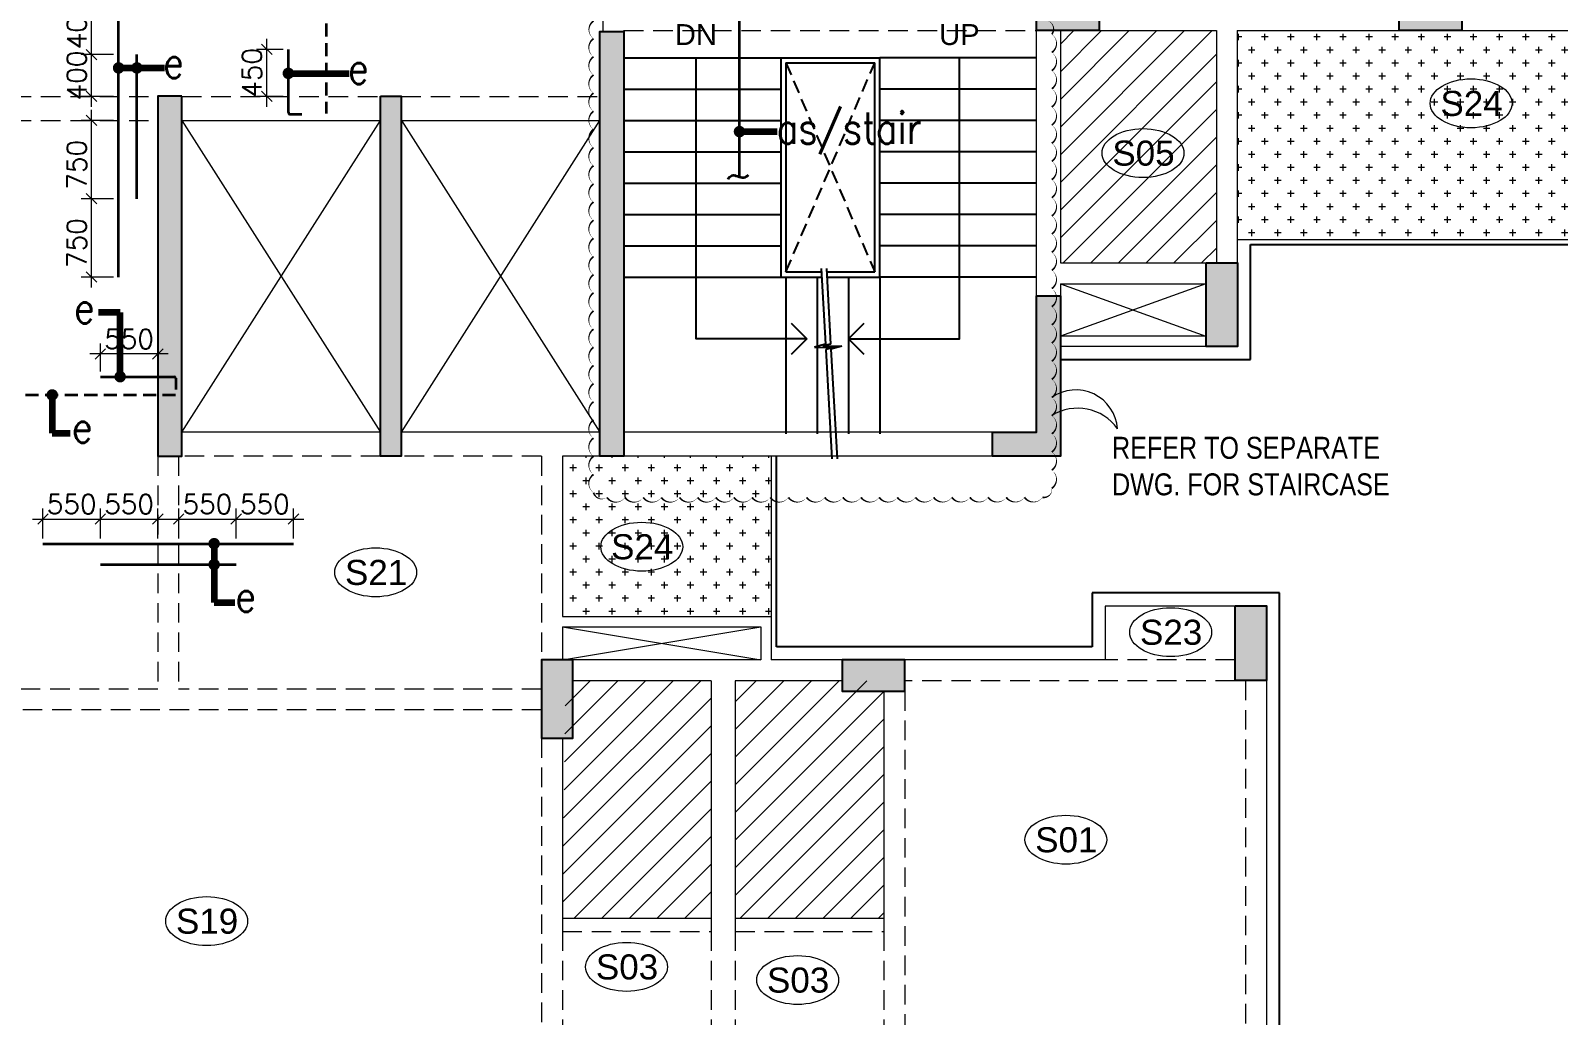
# Model space of a CAD drawing. Header units: millimetres. Extents: x 1255966 to 1543012, y 318612 to 465611.
# Drawn here: x 1270913 to 1285548, y 340698 to 350128 of the extents above; entities that cross this region are included whole.
import ezdxf

# ---------------------------------------------------------------- set-up
doc = ezdxf.new("R2010")
doc.units = ezdxf.units.MM
doc.header["$LTSCALE"] = 500
doc.header["$MEASUREMENT"] = 0
doc.header["$PDMODE"] = 34
for name, pattern in [('CONTINOUS', [0]), ('DASHED2', [0.375, 0.25, -0.125]), ('HIDDEN', [0.375, 0.25, -0.125]), ('PHANTOM2', [1.25, 0.625, -0.125, 0.125, -0.125, 0.125, -0.125])]:
    doc.linetypes.add(name, pattern=pattern)
doc.layers.get('Defpoints').update_dxf_attribs({"lineweight": 0})
for name, color, linetype, lineweight in [('ARROW', 1, 'Continuous', 0), ('CALL', 1, 'Continuous', 18), ('CUT OUT', 1, 'Continuous', 13), ('HATCH', 1, 'Continuous', 5), ('REVISION', 1, 'Continuous', 5), ('ST-DIM', 1, 'PHANTOM2', 15), ('STC REINF.BOTTOM', 7, 'Continuous', 35), ('TEXT 01', 3, 'Continuous', 15), ('TOWER AREA BEAM..', 3, 'Continuous', 20), ('TOWER COL HATCH', 253, 'Continuous', 20)]:
    doc.layers.add(name, color=color, linetype=linetype, lineweight=lineweight)
for name, color, linetype in [('CUTOUT', 8, 'HIDDEN'), ('S-COLUMN-HATCH', 253, 'Continuous'), ('S-FRAMING PLAN', 4, 'Continuous'), ('S-T', 3, 'Continuous'), ('TEXT-RM NAME', 6, 'Continuous'), ('TOWER AREA COLUMN.', 6, 'Continuous')]:
    doc.layers.add(name, color=color, linetype=linetype)
for name, color, linetype, true_color in [('PROJECTION', 7, 'HIDDEN', 0xff4000), ('RAILING', 7, 'Continuous', 0xadadad), ('STAIR', 7, 'Continuous', 0x3f4f7f)]:
    doc.layers.add(name, color=color, linetype=linetype, true_color=true_color)
doc.styles.add('1.100', font='ARIALN.TTF')
doc.styles.add('ABHI', font='arial.ttf')
doc.styles.add('ARIAL', font='arial.ttf')
doc.styles.add('ROMANCE', font='romans.shx')
doc.styles.add('S-T', font='romans.shx')
doc.dimstyles.new('GRID DIM', dxfattribs={"dimtxt": 250, "dimasz": 100, "dimexe": 75, "dimexo": 0, "dimgap": 50, "dimtad": 1, "dimdec": 0, "dimzin": 0, "dimdsep": 46, "dimtxsty": 'ROMANCE', "dimblk": 'ARCHTICK', "dimcen": 0, "dimdle": 0.5, "dimclrd": 8, "dimclre": 8, "dimclrt": 3, "dimadec": 0, "dimazin": 0, "dimtfac": 1, "dimtdec": 0, "dimtmove": 0, "dimatfit": 3, "dimldrblk": 'DOT', "dimfxl": 200, "dimtolj": 1, "dimtzin": 0, "dimlwd": -1, "dimlwe": -1, "dimarcsym": 2})
pattern_1 = [(90, (-1381890.62, -304839.69), (-125, 125), [62.5, -187.5]), (180, (-1381859.37, -304808.44), (-125, -125), [62.5, -187.5])]
pattern_2 = [(45, (-1381890.62, -304839.69), (-132.582521, 132.582521), [])]

# ---------------------------------------------------------------- blocks, each defined once
blk = doc.blocks.new('_ArchTick')
at = {"color": 0, "linetype": 'ByBlock', "const_width": 0.15}
blk.add_lwpolyline([(-0.5, -0.5), (0.5, 0.5)], dxfattribs=at)
blk = doc.blocks.new('_Dot')
at = {"color": 0, "linetype": 'ByBlock', "lineweight": -2}
blk.add_line((-0.5, 0), (-1, 0), dxfattribs=at)
at = {"color": 0, "linetype": 'ByBlock', "const_width": 0.5}
blk.add_lwpolyline([(-0.25, 0, 1), (0.25, 0, 1)], format="xyb", close=True, dxfattribs=at)
blk = doc.blocks.new('_Oblique')
at = {"color": 0, "linetype": 'ByBlock', "lineweight": -2}
blk.add_line((-0.5, -0.5), (0.5, 0.5), dxfattribs=at)
blk = doc.blocks.new('*D237')
at = {"layer": 'Defpoints', "color": 0, "linetype": 'ByBlock', "transparency": 16777216}
for p in [(1273176, 349948), (1273382, 349948), (1273382, 349498)]:
    blk.add_point(p, dxfattribs=at)
at = {"layer": 'ST-DIM', "color": 1, "linetype": 'CONTINOUS', "transparency": 16777216}
for p, q in [((1273332, 349948), (1273076, 349948)), ((1273176, 349398), (1273176, 350048)), ((1273332, 349498), (1273076, 349498))]:
    blk.add_line(p, q, dxfattribs=at)
at = {"layer": 'ST-DIM', "color": 1, "linetype": 'ByBlock', "transparency": 16777216, "xscale": 100, "yscale": 100, "zscale": 100}
for p, rotation in [((1273176, 349948), 90), ((1273176, 349498), 270)]:
    blk.add_blockref('_Oblique', p, dxfattribs=dict(at, rotation=rotation))
at = {"layer": 'ST-DIM', "color": 3, "linetype": 'ByBlock', "transparency": 16777216, "insert": (1273034, 349723), "char_height": 185, "attachment_point": 5, "rotation": 90, "style": 'ROMANCE'}
blk.add_mtext('\\A1;450', dxfattribs=at)
blk = doc.blocks.new('*D217')
at = {"layer": 'Defpoints', "color": 0, "linetype": 'ByBlock', "transparency": 16777216}
for p in [(1271582, 347032), (1271582, 346814, 0), (1272132, 346814, 0)]:
    blk.add_point(p, dxfattribs=at)
at = {"layer": 'ST-DIM', "color": 1, "linetype": 'CONTINOUS', "transparency": 16777216}
for p, q in [((1271582, 346864), (1271582, 347132)), ((1272132, 346864), (1272132, 347132)), ((1272232, 347032), (1271482, 347032))]:
    blk.add_line(p, q, dxfattribs=at)
at = {"layer": 'ST-DIM', "color": 1, "linetype": 'ByBlock', "transparency": 16777216, "xscale": 100, "yscale": 100, "zscale": 100, "rotation": 180}
blk.add_blockref('_Oblique', (1271582, 347032), dxfattribs=at)
at = {"layer": 'ST-DIM', "color": 1, "linetype": 'ByBlock', "transparency": 16777216, "xscale": 100, "yscale": 100, "zscale": 100}
blk.add_blockref('_Oblique', (1272132, 347032), dxfattribs=at)
at = {"layer": 'ST-DIM', "color": 3, "linetype": 'ByBlock', "transparency": 16777216, "insert": (1271857, 347174), "char_height": 185, "attachment_point": 5, "style": 'ROMANCE'}
blk.add_mtext('\\A1;550', dxfattribs=at)
blk = doc.blocks.new('*D218')
at = {"layer": 'Defpoints', "color": 0, "linetype": 'ByBlock', "transparency": 16777216}
for p in [(1272132, 345451), (1271582, 345215, 0), (1272132, 345215, 0)]:
    blk.add_point(p, dxfattribs=at)
at = {"layer": 'ST-DIM', "color": 1, "linetype": 'CONTINOUS', "transparency": 16777216}
for p, q in [((1271582, 345265), (1271582, 345551)), ((1272132, 345265), (1272132, 345551)), ((1271482, 345451), (1272232, 345451))]:
    blk.add_line(p, q, dxfattribs=at)
at = {"layer": 'ST-DIM', "color": 1, "linetype": 'ByBlock', "transparency": 16777216, "xscale": 100, "yscale": 100, "zscale": 100, "rotation": 180}
blk.add_blockref('_Oblique', (1271582, 345451), dxfattribs=at)
at = {"layer": 'ST-DIM', "color": 1, "linetype": 'ByBlock', "transparency": 16777216, "xscale": 100, "yscale": 100, "zscale": 100}
blk.add_blockref('_Oblique', (1272132, 345451), dxfattribs=at)
at = {"layer": 'ST-DIM', "color": 3, "linetype": 'ByBlock', "transparency": 16777216, "insert": (1271857, 345594), "char_height": 185, "attachment_point": 5, "style": 'ROMANCE'}
blk.add_mtext('\\A1;550', dxfattribs=at)
blk = doc.blocks.new('*D219')
at = {"layer": 'Defpoints', "color": 0, "linetype": 'ByBlock', "transparency": 16777216}
for p in [(1272882, 345451), (1272332, 345215, 0), (1272882, 345215, 0)]:
    blk.add_point(p, dxfattribs=at)
at = {"layer": 'ST-DIM', "color": 1, "linetype": 'CONTINOUS', "transparency": 16777216}
for p, q in [((1272332, 345265), (1272332, 345551)), ((1272882, 345265), (1272882, 345551)), ((1272232, 345451), (1272982, 345451))]:
    blk.add_line(p, q, dxfattribs=at)
at = {"layer": 'ST-DIM', "color": 1, "linetype": 'ByBlock', "transparency": 16777216, "xscale": 100, "yscale": 100, "zscale": 100, "rotation": 180}
blk.add_blockref('_Oblique', (1272332, 345451), dxfattribs=at)
at = {"layer": 'ST-DIM', "color": 1, "linetype": 'ByBlock', "transparency": 16777216, "xscale": 100, "yscale": 100, "zscale": 100}
blk.add_blockref('_Oblique', (1272882, 345451), dxfattribs=at)
at = {"layer": 'ST-DIM', "color": 3, "linetype": 'ByBlock', "transparency": 16777216, "insert": (1272607, 345594), "char_height": 185, "attachment_point": 5, "style": 'ROMANCE'}
blk.add_mtext('\\A1;550', dxfattribs=at)
blk = doc.blocks.new('*D220')
at = {"layer": 'Defpoints', "color": 0, "linetype": 'ByBlock', "transparency": 16777216}
for p in [(1273432, 345451), (1272882, 345215, 0), (1273432, 345215, 0)]:
    blk.add_point(p, dxfattribs=at)
at = {"layer": 'ST-DIM', "color": 1, "linetype": 'CONTINOUS', "transparency": 16777216}
for p, q in [((1272882, 345265), (1272882, 345551)), ((1273432, 345265), (1273432, 345551)), ((1272782, 345451), (1273532, 345451))]:
    blk.add_line(p, q, dxfattribs=at)
at = {"layer": 'ST-DIM', "color": 1, "linetype": 'ByBlock', "transparency": 16777216, "xscale": 100, "yscale": 100, "zscale": 100, "rotation": 180}
blk.add_blockref('_Oblique', (1272882, 345451), dxfattribs=at)
at = {"layer": 'ST-DIM', "color": 1, "linetype": 'ByBlock', "transparency": 16777216, "xscale": 100, "yscale": 100, "zscale": 100}
blk.add_blockref('_Oblique', (1273432, 345451), dxfattribs=at)
at = {"layer": 'ST-DIM', "color": 3, "linetype": 'ByBlock', "transparency": 16777216, "insert": (1273157, 345594), "char_height": 185, "attachment_point": 5, "style": 'ROMANCE'}
blk.add_mtext('\\A1;550', dxfattribs=at)
blk = doc.blocks.new('*D221')
at = {"layer": 'Defpoints', "color": 0, "linetype": 'ByBlock', "transparency": 16777216}
for p in [(1271582, 345451), (1271032, 345215, 0), (1271582, 345215, 0)]:
    blk.add_point(p, dxfattribs=at)
at = {"layer": 'ST-DIM', "color": 1, "linetype": 'CONTINOUS', "transparency": 16777216}
for p, q in [((1271032, 345265), (1271032, 345551)), ((1271582, 345265), (1271582, 345551)), ((1270932, 345451), (1271682, 345451))]:
    blk.add_line(p, q, dxfattribs=at)
at = {"layer": 'ST-DIM', "color": 1, "linetype": 'ByBlock', "transparency": 16777216, "xscale": 100, "yscale": 100, "zscale": 100, "rotation": 180}
blk.add_blockref('_Oblique', (1271032, 345451), dxfattribs=at)
at = {"layer": 'ST-DIM', "color": 1, "linetype": 'ByBlock', "transparency": 16777216, "xscale": 100, "yscale": 100, "zscale": 100}
blk.add_blockref('_Oblique', (1271582, 345451), dxfattribs=at)
at = {"layer": 'ST-DIM', "color": 3, "linetype": 'ByBlock', "transparency": 16777216, "insert": (1271307, 345594), "char_height": 185, "attachment_point": 5, "style": 'ROMANCE'}
blk.add_mtext('\\A1;550', dxfattribs=at)
blk = doc.blocks.new('*D396')
at = {"layer": 'Defpoints', "color": 0, "linetype": 'ByBlock', "transparency": 16777216}
for p in [(1271497, 349898), (1271756, 349898), (1271756, 349498)]:
    blk.add_point(p, dxfattribs=at)
at = {"layer": 'ST-DIM', "color": 1, "linetype": 'CONTINOUS', "transparency": 16777216}
for p, q in [((1271497, 349398), (1271497, 349998)), ((1271706, 349898), (1271397, 349898)), ((1271706, 349498), (1271397, 349498))]:
    blk.add_line(p, q, dxfattribs=at)
at = {"layer": 'ST-DIM', "color": 1, "linetype": 'ByBlock', "transparency": 16777216, "xscale": 100, "yscale": 100, "zscale": 100}
for p, rotation in [((1271497, 349898), 90), ((1271497, 349498), 270)]:
    blk.add_blockref('_Oblique', p, dxfattribs=dict(at, rotation=rotation))
at = {"layer": 'ST-DIM', "color": 3, "linetype": 'ByBlock', "transparency": 16777216, "insert": (1271355, 349698), "char_height": 185, "attachment_point": 5, "rotation": 90, "style": 'ROMANCE'}
blk.add_mtext('\\A1;400', dxfattribs=at)
blk = doc.blocks.new('*D397')
at = {"layer": 'Defpoints', "color": 0, "linetype": 'ByBlock', "transparency": 16777216}
for p in [(1271497, 349268), (1271756, 349268), (1271756, 348518)]:
    blk.add_point(p, dxfattribs=at)
at = {"layer": 'ST-DIM', "color": 1, "linetype": 'CONTINOUS', "transparency": 16777216}
for p, q in [((1271497, 348418), (1271497, 349368)), ((1271706, 349268), (1271397, 349268)), ((1271706, 348518), (1271397, 348518))]:
    blk.add_line(p, q, dxfattribs=at)
at = {"layer": 'ST-DIM', "color": 1, "linetype": 'ByBlock', "transparency": 16777216, "xscale": 100, "yscale": 100, "zscale": 100}
for p, rotation in [((1271497, 349268), 90), ((1271497, 348518), 270)]:
    blk.add_blockref('_Oblique', p, dxfattribs=dict(at, rotation=rotation))
at = {"layer": 'ST-DIM', "color": 3, "linetype": 'ByBlock', "transparency": 16777216, "insert": (1271355, 348843), "char_height": 185, "attachment_point": 5, "rotation": 90, "style": 'ROMANCE'}
blk.add_mtext('\\A1;750', dxfattribs=at)
blk = doc.blocks.new('*D398')
at = {"layer": 'Defpoints', "color": 0, "linetype": 'ByBlock', "transparency": 16777216}
for p in [(1271497, 350298), (1271756, 350298), (1271756, 349898)]:
    blk.add_point(p, dxfattribs=at)
at = {"layer": 'ST-DIM', "color": 1, "linetype": 'CONTINOUS', "transparency": 16777216}
for p, q in [((1271497, 349798), (1271497, 350398)), ((1271706, 350298), (1271397, 350298)), ((1271706, 349898), (1271397, 349898))]:
    blk.add_line(p, q, dxfattribs=at)
at = {"layer": 'ST-DIM', "color": 1, "linetype": 'ByBlock', "transparency": 16777216, "xscale": 100, "yscale": 100, "zscale": 100}
for p, rotation in [((1271497, 350298), 90), ((1271497, 349898), 270)]:
    blk.add_blockref('_Oblique', p, dxfattribs=dict(at, rotation=rotation))
at = {"layer": 'ST-DIM', "color": 3, "linetype": 'ByBlock', "transparency": 16777216, "insert": (1271355, 350187), "char_height": 185, "attachment_point": 5, "rotation": 90, "style": 'ROMANCE'}
blk.add_mtext('\\A1;400', dxfattribs=at)
blk = doc.blocks.new('*D399')
at = {"layer": 'Defpoints', "color": 0, "linetype": 'ByBlock', "transparency": 16777216}
for p in [(1271497, 348518), (1271756, 348518), (1271756, 347768)]:
    blk.add_point(p, dxfattribs=at)
at = {"layer": 'ST-DIM', "color": 1, "linetype": 'CONTINOUS', "transparency": 16777216}
for p, q in [((1271497, 347668), (1271497, 348618)), ((1271706, 348518), (1271397, 348518)), ((1271706, 347768), (1271397, 347768))]:
    blk.add_line(p, q, dxfattribs=at)
at = {"layer": 'ST-DIM', "color": 1, "linetype": 'ByBlock', "transparency": 16777216, "xscale": 100, "yscale": 100, "zscale": 100}
for p, rotation in [((1271497, 348518), 90), ((1271497, 347768), 270)]:
    blk.add_blockref('_Oblique', p, dxfattribs=dict(at, rotation=rotation))
at = {"layer": 'ST-DIM', "color": 3, "linetype": 'ByBlock', "transparency": 16777216, "insert": (1271355, 348093), "char_height": 185, "attachment_point": 5, "rotation": 90, "style": 'ROMANCE'}
blk.add_mtext('\\A1;750', dxfattribs=at)
blk = doc.blocks.new('A$Ca8bcdc7a')
at = {"layer": 'HATCH', "ltscale": 10}
h = blk.add_hatch(dxfattribs=at)
h.set_pattern_fill('ANSI31', color=1, scale=1500)
h.set_pattern_definition(pattern_2)
h.paths.add_polyline_path([(7660, -7400), (6685, -7400), (6165, -7400), (6167, -9625), (7660, -9625)])
h = blk.add_hatch(dxfattribs=at)
h.set_pattern_fill('CROSS', color=1, scale=500, angle=90)
h.set_pattern_definition(pattern_1)
h.paths.add_polyline_path([(12525, -7400), (10160, -7400), (9410, -7400), (7860, -7400), (7860, -9400), (12525, -9400)])
h = blk.add_hatch(dxfattribs=at)
h.set_pattern_fill('CROSS', color=1, scale=500, angle=90)
h.set_pattern_definition(pattern_1)
h.paths.add_polyline_path([(3395, -11475), (1985, -11475), (1755, -11475), (1395, -11475), (1395, -13010), (3395, -13010)])
h = blk.add_hatch(dxfattribs=at)
h.set_pattern_fill('ANSI31', color=1, scale=1500)
h.set_pattern_definition(pattern_2)
h.paths.add_polyline_path([(2820, -14175), (2820, -13625), (1425, -13625), (1395, -15900), (2820, -15900)])
h = blk.add_hatch(dxfattribs=at)
h.set_pattern_fill('ANSI31', color=1, scale=1500)
h.set_pattern_definition(pattern_2)
h.paths.add_polyline_path([(4475, -13625), (3050, -13625), (3050, -15900), (4475, -15900)])
at = {"layer": 'CUT OUT', "color": 1, "ltscale": 10}
for p, q in [((-2250, -11245), (-347, -8260)), ((-2250, -8260), (-347, -11245)), ((-147, -11245), (1755, -8260)), ((-147, -8260), (1755, -11245)), ((7560, -9825), (6165, -10325)), ((6165, -9825), (7560, -10325)), ((1395, -13425), (3295, -13110)), ((1395, -13110), (3295, -13425))]:
    blk.add_line(p, q, dxfattribs=at)
at = {"layer": 'S-FRAMING PLAN', "color": 3, "linetype": 'ByBlock', "lineweight": 20, "ltscale": 10}
for p, q in [((5935, -7400), (5935, -9940)), ((6165, -7400), (6165, -9625)), ((6535, -7400), (7660, -7400)), ((7660, -7400), (7660, -9625)), ((7860, -7400), (7860, -9625)), ((7860, -7400), (9410, -7400)), ((10010, -7400), (12525, -7400)), ((-2250, -8260), (-347, -8260)), ((-147, -8260), (1755, -8260)), ((7860, -9400), (12525, -9400)), ((6165, -9625), (7560, -9625)), ((6165, -9825), (7560, -9825)), ((7560, -10325), (6165, -10325)), ((7560, -10425), (6165, -10425)), ((-347, -11245), (-2250, -11245)), ((1755, -11245), (-147, -11245)), ((1395, -11475), (1395, -13010)), ((1755, -11475), (1395, -11475)), ((3395, -11475), (3395, -13425)), ((1395, -13010), (3395, -13010)), ((1395, -13110), (3295, -13110)), ((1395, -13110), (1395, -13425)), ((3295, -13110), (3295, -13425)), ((3295, -13425), (1425, -13425)), ((4073, -13425), (3395, -13425)), ((6595, -13425), (4675, -13425)), ((2820, -13625), (1495, -13625)), ((2820, -13625), (2820, -16025)), ((3050, -13625), (3050, -16025)), ((4073, -13625), (3050, -13625)), ((4475, -13725), (4475, -16025)), ((8140, -13625), (8140, -17175)), ((1395, -14175), (1395, -16025)), ((1395, -15900), (2820, -15900)), ((3050, -15900), (4475, -15900))]:
    blk.add_line(p, q, dxfattribs=at)
at = {"layer": 'S-FRAMING PLAN', "color": 1, "linetype": 'ByBlock', "lineweight": 20, "ltscale": 10}
for p, q in [((5515, -11245), (1985, -11245)), ((5515, -11475), (1985, -11475))]:
    blk.add_line(p, q, dxfattribs=at)
at = {"layer": 'S-FRAMING PLAN', "color": 3, "linetype": 'ByBlock', "lineweight": 20, "ltscale": 10}
blk.add_lwpolyline([(7840, -12910), (6595, -12910), (6595, -13425)], dxfattribs=at)
at = {"layer": 'TOWER AREA BEAM..', "color": 3, "linetype": 'HIDDEN', "ltscale": 1.5}
for p, q in [((1785, -7410), (1785, -5590)), ((1985, -7400), (5935, -7400)), ((1985, -7410), (1985, -7400)), ((-3880, -8030), (-2480, -8030)), ((-2250, -8030), (-347, -8030)), ((-147, -8030), (1755, -8030)), ((-3880, -8260), (-2480, -8260)), ((6165, -9825), (6165, -9940)), ((-2480, -11475), (-2480, -13705)), ((-2280, -11475), (-2280, -13705)), ((-347, -11475), (-2250, -11475)), ((1195, -11475), (-147, -11475)), ((1195, -11475), (1195, -13425)), ((7840, -13425), (6595, -13425)), ((-2480, -13705), (-3905, -13705)), ((1195, -13705), (-2280, -13705)), ((7840, -13625), (4675, -13625)), ((4675, -13725), (4675, -17175)), ((7940, -13625), (7940, -17175)), ((1195, -13905), (-3905, -13905)), ((1195, -14175), (1195, -17175)), ((1395, -16025), (2820, -16025)), ((1395, -16025), (1395, -17175)), ((2820, -16025), (2820, -17175)), ((3050, -16025), (4475, -16025)), ((3050, -16025), (3050, -17175)), ((4475, -16025), (4475, -17175))]:
    blk.add_line(p, q, dxfattribs=at)
blk = doc.blocks.new('_Open90')
at = {"color": 0, "linetype": 'ByBlock', "lineweight": -2}
for p, q in [((-0.5, 0.5), (0, 0)), ((0, 0), (-1, 0)), ((0, 0), (-0.5, -0.5))]:
    blk.add_line(p, q, dxfattribs=at)
blk = doc.blocks.new('3tgra')
at = {"layer": 'TOWER COL HATCH'}
h = blk.add_hatch(color=253, dxfattribs=at)
h.dxf.hatch_style = 1
h.paths.add_polyline_path([(1388426, 79042), (1388426, 78742), (1387826, 78742), (1387826, 79042)])
h = blk.add_hatch(color=253, dxfattribs=at)
h.dxf.hatch_style = 1
h.paths.add_polyline_path([(1391901, 79042), (1391901, 78742), (1391301, 78742), (1391301, 79042)])
h = blk.add_hatch(color=253, dxfattribs=at)
h.dxf.hatch_style = 1
h.paths.add_polyline_path([(1383876, 78732), (1383876, 74667), (1383646, 74667), (1383646, 77882), (1383646, 78112), (1383646, 78732)])
h = blk.add_hatch(color=253, dxfattribs=at)
h.dxf.hatch_style = 1
h.paths.add_polyline_path([(1379641, 78112), (1379411, 78112), (1379411, 74667), (1379641, 74667), (1379641, 77882)])
h = blk.add_hatch(color=253, dxfattribs=at)
h.dxf.hatch_style = 1
h.paths.add_polyline_path([(1381543, 78112), (1381743, 78112), (1381743, 77882), (1381743, 74667), (1381543, 74667), (1381543, 77882)])
h = blk.add_hatch(color=253, dxfattribs=at)
h.dxf.hatch_style = 1
h.paths.add_polyline_path([(1389451, 76517), (1389751, 76517), (1389751, 75717), (1389451, 75717)])
h = blk.add_hatch(color=253, dxfattribs=at)
h.dxf.hatch_style = 1
h.paths.add_polyline_path([(1388056, 76202), (1388056, 74667), (1387406, 74667), (1387406, 74897), (1387826, 74897), (1387826, 76202)])
h = blk.add_hatch(color=253, dxfattribs=at)
h.dxf.hatch_style = 1
h.paths.add_polyline_path([(1389731, 73232), (1390031, 73232), (1390031, 72517), (1389731, 72517)])
h = blk.add_hatch(color=253, dxfattribs=at)
h.dxf.hatch_style = 1
h.paths.add_polyline_path([(1383386, 72717), (1383086, 72717), (1383086, 71967), (1383386, 71967)])
h = blk.add_hatch(color=253, dxfattribs=at)
h.dxf.hatch_style = 1
h.paths.add_polyline_path([(1386566, 72417), (1386566, 72717), (1385966, 72717), (1385966, 72417)])
at = {"layer": 'TOWER AREA COLUMN.', "color": 4}
for points in [[(1388426, 79042), (1388426, 78742), (1387826, 78742), (1387826, 79042)], [(1391901, 79042), (1391901, 78742), (1391301, 78742), (1391301, 79042)], [(1389451, 76517), (1389751, 76517), (1389751, 75717), (1389451, 75717)], [(1389731, 73232), (1390031, 73232), (1390031, 72517), (1389731, 72517)], [(1383386, 72717), (1383086, 72717), (1383086, 71967), (1383386, 71967)], [(1386566, 72417), (1386566, 72717), (1385966, 72717), (1385966, 72417)]]:
    blk.add_lwpolyline(points, close=True, dxfattribs=at)
for points in [[(1383876, 78732), (1383876, 74667), (1383646, 74667), (1383646, 77882), (1383646, 77882), (1383646, 78112), (1383646, 78112), (1383646, 78732), (1383876, 78732)], [(1379641, 78112), (1379411, 78112), (1379411, 74667), (1379641, 74667), (1379641, 77882), (1379641, 77882), (1379641, 78112)], [(1381543, 78112), (1381743, 78112), (1381743, 77882), (1381743, 77882), (1381743, 74667), (1381543, 74667), (1381543, 77882), (1381543, 77882), (1381543, 78112)], [(1388056, 76202), (1388056, 74667), (1387406, 74667), (1387406, 74897), (1387826, 74897), (1387826, 76202), (1388056, 76202)]]:
    blk.add_lwpolyline(points, dxfattribs=at)

msp = doc.modelspace()

# ---------------------------------------------------------------- linework, layer by layer
at = {"layer": 'CALL', "color": 200, "linetype": 'Continuous', "ltscale": 10}
for centre in [(1284710.9, 349431.1, -1.8), (1281568.6, 348955), (1276767.3, 345186, -1.8), (1274218.6, 344940.4, 1.8), (1281833.2, 344367.3), (1280829.4, 342380.5), (1272599.6, 341600.8, 1.8), (1276621.7, 341162.8), (1278260.7, 341036.8)]:
    msp.add_ellipse(centre, major_axis=(392.2, 0), ratio=0.597584, dxfattribs=at)
at = {"layer": 'CUTOUT'}
for p, q in [((1278148.6, 347817.7), (1278998.6, 349817.7)), ((1278148.6, 349817.7), (1278998.6, 347817.7))]:
    msp.add_line(p, q, dxfattribs=at)
at = {"layer": 'PROJECTION', "ltscale": 750}
for points in [[(1280776.6, 346977.9), (1282596.6, 346977.9), (1282596.6, 348077.9), (1287486.6, 348077.9), (1287486.6, 346457.9), (1292691.6, 346457.9), (1292691.6, 348382.9), (1293276.6, 348382.9), (1293276.6, 348027.9), (1299906.6, 348027.9), (1299906.6, 348382.9), (1300491.6, 348382.9), (1300491.6, 346457.9), (1305696.6, 346457.9), (1305696.6, 348077.9), (1310586.6, 348077.9), (1310586.6, 346977.9), (1312406.6, 346977.9)], [(1282876.6, 335452.9), (1282876.6, 344742.9), (1281081.7, 344742.9), (1281081.7, 344227.9), (1278056.6, 344227.9), (1278056.6, 346052.7)]]:
    msp.add_lwpolyline(points, dxfattribs=at)
at = {"layer": 'RAILING'}
for p, q in [((1278098.6, 349867.7), (1278098.6, 347767.7)), ((1278098.6, 349867.7), (1279048.6, 349867.7)), ((1278148.6, 349817.7), (1278148.6, 347817.7)), ((1278148.6, 349817.7), (1278998.6, 349817.7)), ((1278998.6, 347817.7), (1278998.6, 349817.7)), ((1279048.6, 347767.7), (1279048.6, 349867.7)), ((1278098.6, 347767.7), (1278491.4, 347767.7)), ((1278148.6, 347817.7), (1278488.7, 347817.7)), ((1278537.4, 347817.7), (1278998.6, 347817.7)), ((1278540.2, 347767.7), (1279048.6, 347767.7))]:
    msp.add_line(p, q, dxfattribs=at)
at = {"layer": 'REVISION', "elevation": -74946.9}
msp.add_lwpolyline([(1280652.7, 350223.6, 0, 17.4, -0.5205671), (1280694.9, 350092, 0, 17.4, -0.5205671), (1280694.9, 349918.1, 0, 17.4, -0.5205671), (1280694.9, 349744.2, 0, 17.4, -0.5205671), (1280694.9, 349570.3, 0, 17.4, -0.5205671), (1280694.8, 349396.4, 0, 17.4, -0.5205671), (1280694.8, 349222.5, 0, 17.4, -0.5205671), (1280694.8, 349048.6, 0, 17.4, -0.5205671), (1280694.8, 348874.8, 0, 17.4, -0.5205671), (1280694.8, 348700.9, 0, 17.4, -0.5205671), (1280694.8, 348527, 0, 17.4, -0.5205671), (1280694.8, 348353.1, 0, 17.4, -0.5205671), (1280694.7, 348179.2, 0, 17.4, -0.5205671), (1280694.7, 348005.3, 0, 17.4, -0.5205671), (1280694.7, 347831.4, 0, 17.4, -0.5205671), (1280694.7, 347657.6, 0, 17.4, -0.5205671), (1280694.7, 347483.7, 0, 17.4, -0.5205671), (1280694.7, 347309.8, 0, 17.4, -0.5205671), (1280694.6, 347135.9, 0, 17.4, -0.5205671), (1280694.6, 346962, 0, 17.4, -0.5205671), (1280694.6, 346788.1, 0, 17.4, -0.5205671), (1280694.6, 346614.2, 0, 17.4, -0.5205671), (1280694.6, 346440.4, 0, 17.4, -0.5205671), (1280694.6, 346266.5, 0, 17.4, -0.5205671), (1280694.6, 346092.6, 0, 17.4, -0.5205671), (1280694.5, 345918.7, 0, 17.4, -0.5205671), (1280694.5, 345744.8, 0, 17.4, -0.5205671), (1280606.4, 345659, 0, 17.4, -0.5205671), (1280432.5, 345659, 0, 17.4, -0.5205671), (1280258.6, 345658.9, 0, 17.4, -0.5205671), (1280084.7, 345658.8, 0, 17.4, -0.5205671), (1279910.9, 345658.8, 0, 17.4, -0.5205671), (1279737, 345658.7, 0, 17.4, -0.5205671), (1279563.1, 345658.6, 0, 17.4, -0.5205671), (1279389.2, 345658.6, 0, 17.4, -0.5205671), (1279215.3, 345658.5, 0, 17.4, -0.5205671), (1279041.4, 345658.5, 0, 17.4, -0.5205671), (1278867.5, 345658.4, 0, 17.4, -0.5205671), (1278693.7, 345658.3, 0, 17.4, -0.5205671), (1278519.8, 345658.3, 0, 17.4, -0.5205671), (1278345.9, 345658.2, 0, 17.4, -0.5205671), (1278172, 345658.1, 0, 17.4, -0.5205671), (1277998.1, 345658.1, 0, 17.4, -0.5205671), (1277824.2, 345658, 0, 17.4, -0.5205671), (1277650.3, 345657.9, 0, 17.4, -0.5205671), (1277476.5, 345657.9, 0, 17.4, -0.5205671), (1277302.6, 345657.8, 0, 17.4, -0.5205671), (1277128.7, 345657.8, 0, 17.4, -0.5205671), (1276954.8, 345657.7, 0, 17.4, -0.5205671), (1276780.9, 345657.6, 0, 17.4, -0.5205671), (1276607, 345657.6, 0, 17.4, -0.5205671), (1276433.1, 345657.5, 0, 17.4, -0.5205671), (1276305.5, 345703.7, 0, 17.4, -0.5205671), (1276305.5, 345877.6, 0, 17.4, -0.5205671), (1276305.5, 346051.5, 0, 17.4, -0.5205671), (1276305.5, 346225.4, 0, 17.4, -0.5205671), (1276305.5, 346399.3, 0, 17.4, -0.5205671), (1276305.5, 346573.2, 0, 17.4, -0.5205671), (1276305.5, 346747, 0, 17.4, -0.5205671), (1276305.5, 346920.9, 0, 17.4, -0.5205671), (1276305.5, 347094.8, 0, 17.4, -0.5205671), (1276305.5, 347268.7, 0, 17.4, -0.5205671), (1276305.5, 347442.6, 0, 17.4, -0.5205671), (1276305.5, 347616.5, 0, 17.4, -0.5205671), (1276305.5, 347790.4, 0, 17.4, -0.5205671), (1276305.5, 347964.2, 0, 17.4, -0.5205671), (1276305.5, 348138.1, 0, 17.4, -0.5205671), (1276305.5, 348312, 0, 17.4, -0.5205671), (1276305.5, 348485.9, 0, 17.4, -0.5205671), (1276305.5, 348659.8, 0, 17.4, -0.5205671), (1276305.5, 348833.7, 0, 17.4, -0.5205671), (1276305.5, 349007.6, 0, 17.4, -0.5205671), (1276305.5, 349181.4, 0, 17.4, -0.5205671), (1276305.5, 349355.3, 0, 17.4, -0.5205671), (1276305.5, 349529.2, 0, 17.4, -0.5205671), (1276305.5, 349703.1, 0, 17.4, -0.5205671), (1276305.5, 349877, 0, 17.4, -0.5205671), (1276305.5, 350050.9, 0, 17.4, -0.5205671), (1276305.5, 350220, 0, 17.4, -0.5205671)], format="xyseb", dxfattribs=at)
at = {"layer": 'REVISION'}
for centre, radius, start, end in [((1280924.9, 346286.9, -74946.9), 400.2, 4.10461, 125.13127), ((1280943.1, 346044.1, -74946.9), 467.8, 35.47538, 122.10267)]:
    msp.add_arc(centre, radius, start, end, dxfattribs=at)
at = {"layer": 'STAIR'}
for p, q in [((1276598.6, 349867.7), (1278098.6, 349867.7)), ((1280548.6, 349867.7), (1279048.6, 349867.7)), ((1276598.6, 349567.7), (1278098.6, 349567.7)), ((1280548.6, 349567.7), (1279048.6, 349567.7)), ((1276598.6, 349267.7), (1278098.6, 349267.7)), ((1280548.6, 349267.7), (1279048.6, 349267.7)), ((1276598.6, 348967.7), (1278098.6, 348967.7)), ((1280548.6, 348967.7), (1279048.6, 348967.7)), ((1276598.6, 348667.7), (1278098.6, 348667.7)), ((1280548.6, 348667.7), (1279048.6, 348667.7)), ((1276598.6, 348367.7), (1278098.6, 348367.7)), ((1280548.6, 348367.7), (1279048.6, 348367.7)), ((1276598.6, 348067.7), (1278098.6, 348067.7)), ((1280548.6, 348067.7), (1279048.6, 348067.7)), ((1276598.6, 347767.7), (1278098.6, 347767.7)), ((1278148.6, 347767.7), (1278148.6, 346267.7)), ((1278448.6, 347767.7), (1278448.6, 346267.7)), ((1278487, 347848.2), (1278527.4, 347123.9)), ((1278535.7, 347848.2), (1278576.1, 347124.5)), ((1278748.6, 347767.7), (1278748.6, 346267.7)), ((1280548.6, 347767.7), (1279048.6, 347767.7)), ((1279048.6, 347767.7), (1279048.6, 346267.7)), ((1278527.4, 347123.9), (1278422.6, 347096.8)), ((1278422.6, 347096.8), (1278606.3, 347093.4)), ((1278576.1, 347124.5), (1278502.1, 347109.2)), ((1278502.1, 347109.2), (1278682.9, 347105.7)), ((1278606.3, 347093.4), (1278530.3, 347072.9)), ((1278530.3, 347072.9), (1278588.7, 346027.8)), ((1278682.9, 347105.7), (1278578.7, 347077.2)), ((1278578.7, 347077.2), (1278637.4, 346027.8))]:
    msp.add_line(p, q, dxfattribs=at)
at = {"layer": 'STC REINF.BOTTOM', "color": 4, "linetype": 'DASHED2'}
for p, q in [((1273744.8, 352069.6), (1273744.8, 349335.3)), ((1268802.7, 346638.7), (1272309.2, 346638.7))]:
    msp.add_line(p, q, dxfattribs=at)
at = {"layer": 'STC REINF.BOTTOM', "color": 4, "linetype": 'Continuous'}
for p, q in [((1277703.5, 348726.6), (1277703.5, 350878)), ((1271756.3, 347767.9), (1271756.3, 350297.9)), ((1273382.2, 349342.1), (1273382.2, 349947.9)), ((1271931.3, 348517.9), (1271931.3, 349897.9)), ((1273397.2, 349327.1), (1273511.3, 349327.1)), ((1271581.6, 346813.7), (1272289, 346813.7, 0)), ((1272304, 346798.7, 0), (1272304, 346691.1, 0)), ((1271031.6, 345214.8, 0), (1273431.6, 345214.8, 0)), ((1271581.6, 345014.8, 0), (1272881.6, 345014.8, 0))]:
    msp.add_line(p, q, dxfattribs=at)
for centre, start, end in [((1273397.2, 349342.1), 180, 270), ((1272289, 346798.7, 0), 0, 90)]:
    msp.add_arc(centre, 15, start, end, dxfattribs=at)
msp.add_spline([(1277594.5, 348705.8), (1277628.8, 348740.1), (1277744, 348720.5), (1277790.6, 348745)], degree=3, dxfattribs=at)
at = {"layer": 'TEXT-RM NAME'}
for points in [[(1278048.6, 347174.7), (1277287.9, 347174.7), (1277287.9, 349867.7)], [(1279048.6, 347174.7), (1279809.3, 347174.7), (1279809.3, 349867.7)]]:
    msp.add_lwpolyline(points, dxfattribs=at)

# ---------------------------------------------------------------- block references
at = {"layer": 'CUT OUT', "color": 4}
msp.add_blockref('3tgra', (-107279, 271386.2), dxfattribs=at)
at = {"layer": 'S-COLUMN-HATCH', "color": 4, "ltscale": 10}
msp.add_blockref('A$Ca8bcdc7a', (1274611.6, 357527.7), dxfattribs=at)
at = {"layer": 'TEXT-RM NAME', "xscale": 300, "yscale": 300, "zscale": 300}
msp.add_blockref('_Open90', (1278348.6, 347174.7), dxfattribs=at)
at = {"layer": 'TEXT-RM NAME', "xscale": 300, "yscale": 300, "zscale": 300, "rotation": 180}
msp.add_blockref('_Open90', (1278748.6, 347174.7), dxfattribs=at)

# ---------------------------------------------------------------- texts
at = {"color": 1, "linetype": 'ByBlock', "insert": (1281271.7, 346237.9, 299787.3), "char_height": 210, "width": 2966.846, "attachment_point": 1, "rotation": 0.0027, "style": '1.100'}
msp.add_mtext('REFER TO SEPARATE DWG. FOR STAIRCASE ', dxfattribs=at)
at = {"layer": 'S-T', "color": 2, "linetype": 'Continuous', "ltscale": 10, "style": 'S-T', "width": 0.85}
for s, p in [('e', (1272183.7, 349671.8)), ('e', (1273954.6, 349616.1)), ('as/stair', (1278059, 349043.5)), ('e', (1271330.1, 347323.8)), ('e', (1271309, 346181.1)), ('e', (1272875.2, 344560.7))]:
    msp.add_text(s, height=300, dxfattribs=at).set_placement(p)
at = {"layer": 'TEXT 01', "color": 2, "linetype": 'Continuous', "style": 'ABHI'}
for s, p in [('S24', (1284417.1, 349310.5, -1.8)), ('S05', (1281274.8, 348834.4, 0)), ('S24', (1276473.5, 345065.4, -1.8)), ('S21', (1273924.8, 344819.8, 1.7)), ('S23', (1281539.4, 344246.7, 0)), ('S01', (1280535.6, 342259.9, 0)), ('S19', (1272305.8, 341480.2, 1.7)), ('S03', (1276327.9, 341042.2, 0)), ('S03', (1277966.9, 340916.2, 0))]:
    msp.add_text(s, height=240, dxfattribs=at).set_placement(p)
at = {"layer": 'TEXT-RM NAME', "style": 'ARIAL'}
msp.add_text('DN', height=200, rotation=360, dxfattribs=at).set_placement((1277083.9, 349989.6, 0))
msp.add_text('UP', height=200, dxfattribs=at).set_placement((1279615.3, 349989.6, 0))

# ---------------------------------------------------------------- dimensions: what is measured, and where the dimension line sits
at = {"layer": 'ST-DIM', "linetype": 'ByBlock'}
for base, p1, p2, angle, picture, middle in [((1271497, 350297.9), (1271756.3, 349897.9), (1271756.3, 350297.9), 90, '*D398', (1271497, 350186.9)), ((1271497, 349897.9), (1271756.3, 349497.9), (1271756.3, 349897.9), 90, '*D396', (1271497, 349697.9)), ((1273176.2, 349947.9), (1273382.2, 349497.9), (1273382.2, 349947.9), 90, '*D237', (1273176.2, 349722.9)), ((1271497, 349267.9), (1271756.3, 348517.9), (1271756.3, 349267.9), 90, '*D397', (1271497, 348842.9)), ((1271497, 348517.9), (1271756.3, 347767.9), (1271756.3, 348517.9), 90, '*D399', (1271497, 348092.9)), ((1271581.6, 347031.6, 0), (1272131.6, 346813.7, 0), (1271581.6, 346813.7, 0), 180, '*D217', (1271856.6, 347031.6, 0))]:
    dim = msp.add_linear_dim(base=base, p1=p1, p2=p2, angle=angle, dimstyle='GRID DIM', override={"dimtxt": 185, "dimexe": 100, "dimexo": 50, "dimblk1": 'Oblique', "dimblk2": 'Oblique', "dimsah": 1, "dimdle": 100, "dimclrd": 1, "dimclre": 1}, dxfattribs=at)
    dim.commit()
    dim.dimension.update_dxf_attribs({"geometry": picture, "text_midpoint": middle, "dimtype": 160})
for base, p1, p2, picture, middle in [((1271581.6, 345451.1, 0), (1271031.6, 345214.8, 0), (1271581.6, 345214.8, 0), '*D221', (1271306.6, 345451.1, 0)), ((1272131.6, 345451.1), (1271581.6, 345214.8, 0), (1272131.6, 345214.8, 0), '*D218', (1271856.6, 345451.1)), ((1272881.6, 345451.1, 0), (1272331.6, 345214.8), (1272881.6, 345214.8, 0), '*D219', (1272606.6, 345451.1, 0)), ((1273431.6, 345451.1, 0), (1272881.6, 345214.8, 0), (1273431.6, 345214.8, 0), '*D220', (1273156.6, 345451.1, 0))]:
    dim = msp.add_linear_dim(base=base, p1=p1, p2=p2, dimstyle='GRID DIM', override={"dimtxt": 185, "dimexe": 100, "dimexo": 50, "dimblk1": 'Oblique', "dimblk2": 'Oblique', "dimsah": 1, "dimdle": 100, "dimclrd": 1, "dimclre": 1}, dxfattribs=at)
    dim.commit()
    dim.dimension.update_dxf_attribs({"geometry": picture, "text_midpoint": middle, "dimtype": 160})

# ---------------------------------------------------------------- leaders
at = {"layer": 'ARROW', "linetype": 'ByBlock'}
for points in [[(1271756.3, 349770.3), (1272195.5, 349770.3)], [(1271931.3, 349770.3), (1272195.5, 349770.3)], [(1273382.2, 349718.3), (1273965, 349718.3)], [(1277703.5, 349160.5), (1278063.5, 349160.5)], [(1271771.3, 346813.7, 0), (1271771.3, 347429.7, 0), (1271564.9, 347429.7, 0)], [(1271120.8, 346638.7), (1271120.8, 346272.9), (1271292.8, 346272.9)], [(1272671.3, 345214.8, 0), (1272671.3, 344652.1, 0), (1272868.6, 344652.1, 0)], [(1272671.3, 345014.8, 0), (1272671.3, 344652.1, 0), (1272868.6, 344652.1, 0)]]:
    msp.add_leader(points, dimstyle='GRID DIM', override={"dimasz": 110, "dimtad": 0, "dimclrd": 1, "dimlwd": 65534}, dxfattribs=at)

doc.saveas('drawing.dxf')
